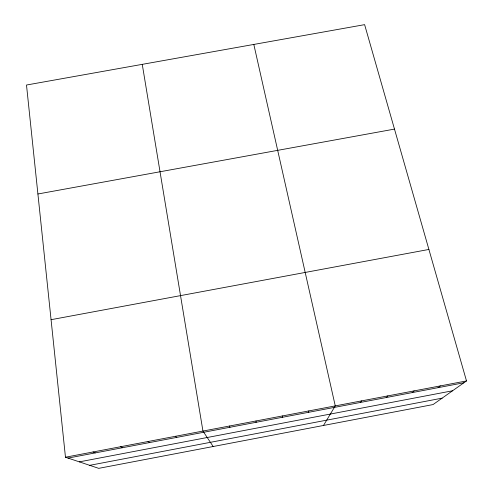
<?xml version="1.0" encoding="UTF-8"?>
<svg xmlns="http://www.w3.org/2000/svg" width="493" height="493" viewBox="0 0 493 493"><rect width="100%" height="100%" fill="white"/><g stroke="black" fill="none" stroke-linecap="round" stroke-linejoin="round"><path stroke-width="0.74" d="M282.23 417.325L282.464 415.938M308.31 412.364L308.883 410.915M323.488 425.465L335.265 405.893L253.815 44.432M360.346 402.461L361.597 400.883M386.302 397.524L387.886 395.885M412.216 392.594L414.132 390.887M438.086 387.671L440.341 385.902M466.501 380.929L433.057 404.562L98.717 468.35L65.47 457.221L26.499 85.024L364.617 24.65L466.501 380.929L65.47 457.221M68.046 458.083L463.919 382.753M79.348 461.867L452.556 390.783M89.714 465.337L442.129 398.153M51.069 319.692L428.904 249.446M37.906 193.989L394.486 129.098M93.054 451.976L95.272 452.901M120.6 446.732L122.455 447.73M148.091 441.506L149.595 442.566M175.539 436.28L176.685 437.414M213.173 446.516L202.943 431.067L142.255 64.355M229.491 426.02L229.941 427.277M256.003 420.973L256.107 422.298"/></g></svg>
